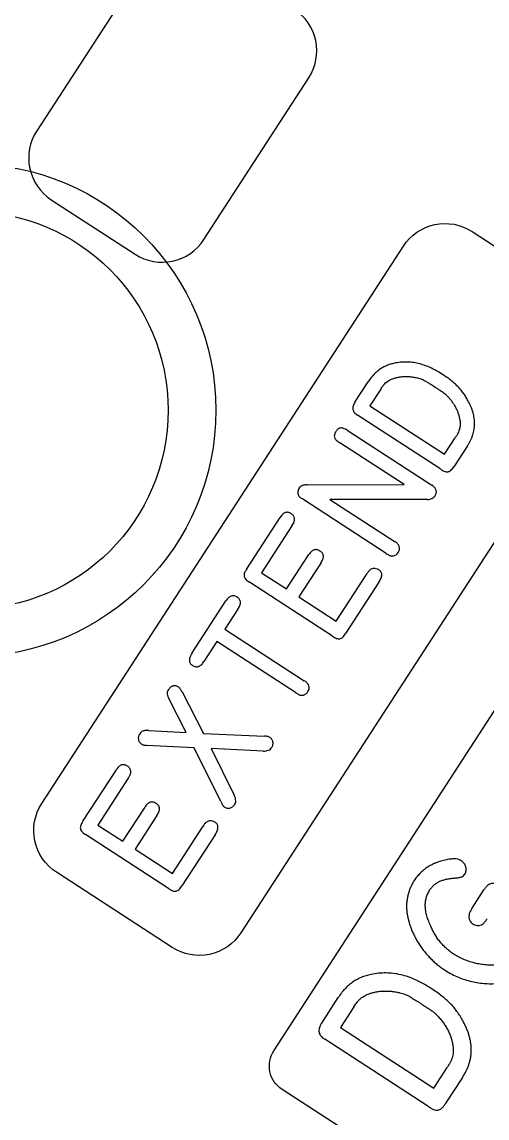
# Model space of a CAD drawing. Header units: millimetres. Extents: x -219 to 14, y 168 to 388.
# Drawn here: x -126.39 to -111.52, y 244.24 to 279.26 of the extents above; entities that cross this region are included whole.
import ezdxf

# ---------------------------------------------------------------- set-up
doc = ezdxf.new("R2010")
doc.units = ezdxf.units.MM
doc.layers.get('0').update_dxf_attribs({"linetype": 'CONTINUOUS'})

msp = doc.modelspace()

# ---------------------------------------------------------------- linework, layer by layer
for p, q in [((-115.744, 267.115), (-115.32, 267.767)), ((-114.92, 267.529), (-115.265, 266.998)), ((-115.265, 266.998), (-112.879, 265.449)), ((-113.029, 264.991), (-115.663, 266.7)), ((-115.992, 266.217), (-113.282, 264.456)), ((-112.879, 265.449), (-112.538, 265.975)), ((-114.174, 264.481), (-116.228, 265.814)), ((-112.147, 265.721), (-112.583, 265.048)), ((-117.269, 264.471), (-114.174, 264.481)), ((-114.743, 262.281), (-117.41, 264.012)), ((-113.44, 264.004), (-116.547, 264.008)), ((-116.547, 264.008), (-114.46, 262.653)), ((-119.204, 261.787), (-118.135, 263.432)), ((-117.757, 263.16), (-118.727, 261.665)), ((-117.928, 261.146), (-117.218, 262.241)), ((-118.727, 261.665), (-117.928, 261.146)), ((-116.839, 261.968), (-117.537, 260.892)), ((-116.342, 260.116), (-115.356, 261.634)), ((-116.464, 259.639), (-119.118, 261.362)), ((-114.98, 261.357), (-116.043, 259.72)), ((-120.947, 259.102), (-119.868, 260.763)), ((-117.537, 260.892), (-116.342, 260.116)), ((-119.486, 260.496), (-119.901, 259.858)), ((-119.901, 259.858), (-117.365, 258.212)), ((-120.155, 259.467), (-120.571, 258.823)), ((-117.643, 257.836), (-120.155, 259.467)), ((-121.27, 257.858), (-120.591, 256.53)), ((-121.145, 256.559), (-121.702, 257.664)), ((-122.333, 256.619), (-121.145, 256.559)), ((-120.591, 256.53), (-118.638, 256.439)), ((-120.888, 256.073), (-122.407, 256.147)), ((-120.036, 254.35), (-120.888, 256.073)), ((-118.68, 255.966), (-120.346, 256.046)), ((-120.346, 256.046), (-119.602, 254.555)), ((-124.441, 253.722), (-123.372, 255.367)), ((-122.994, 255.094), (-123.964, 253.6)), ((-123.165, 253.081), (-122.455, 254.175)), ((-123.964, 253.6), (-123.165, 253.081)), ((-122.076, 253.903), (-122.774, 252.827)), ((-121.701, 251.574), (-124.355, 253.296)), ((-121.579, 252.051), (-120.593, 253.569)), ((-120.217, 253.291), (-121.28, 251.655)), ((-122.774, 252.827), (-121.579, 252.051)), ((-111.993, 250.95), (-111.619, 251.526)), ((-116.807, 247.275), (-116.276, 248.09)), ((-115.776, 247.792), (-116.207, 247.129)), ((-116.207, 247.129), (-113.225, 245.193)), ((-113.413, 244.62), (-116.705, 246.756)), ((-113.225, 245.193), (-112.799, 245.849)), ((-112.31, 245.532), (-112.855, 244.692))]:
    msp.add_line(p, q)
for points in [[(-117.221, 277.471, 0.414214), (-117.687, 279.667), (-120.371, 281.409, 0.414214), (-122.567, 280.943), (-125.92, 275.779, 0.414214), (-125.453, 273.583), (-122.769, 271.84, 0.414214), (-120.574, 272.307)], [(-107.829, 267.965), (-119.392, 250.156, -0.414214), (-121.588, 249.689), (-125.291, 252.093, -0.414214), (-125.758, 254.289), (-114.194, 272.099, -0.414214), (-111.998, 272.566), (-108.295, 270.161, -0.414214)], [(-118.338, 246.385), (-106.151, 265.153, -0.414214), (-103.955, 265.62), (-99.744, 262.886, -0.148277), (-99.15, 262.182), (-94.09, 250.415, -0.250548), (-94.217, 248.923), (-99.075, 241.441, 0.414214), (-98.608, 239.245), (-89.116, 233.082, -0.414214), (-88.649, 230.886), (-90.763, 227.63, -0.414214), (-92.959, 227.164), (-96.419, 229.41, 0.414214), (-98.615, 228.943), (-100.108, 226.644, -0.414214), (-102.304, 226.178), (-116.721, 235.539, -0.414214), (-117.188, 237.735), (-114.927, 241.217, 0.414214), (-115.394, 243.413), (-118.076, 245.155, -0.414214)]]:
    msp.add_lwpolyline(points, format="xyb", close=True)
for radius in [7.874, 6.35]:
    msp.add_circle((-128.064, 266.854), radius)
for points, knots in [([(-114.481, 268.357), (-114.525, 268.347), (-114.611, 268.327), (-114.734, 268.281), (-114.85, 268.225), (-114.959, 268.157), (-115.06, 268.076), (-115.155, 267.985), (-115.243, 267.882), (-115.294, 267.806), (-115.32, 267.767)], [0, 0, 0, 0, 0.127204, 0.250621, 0.372465, 0.493612, 0.615913, 0.73974, 0.867629, 1, 1, 1, 1]), ([(-112.944, 267.997), (-113.01, 268.038), (-113.139, 268.119), (-113.336, 268.218), (-113.528, 268.297), (-113.718, 268.352), (-113.908, 268.386), (-114.098, 268.398), (-114.29, 268.391), (-114.417, 268.369), (-114.481, 268.357)], [0, 0, 0, 0, 0.1442544, 0.2801251, 0.4074209, 0.5284176, 0.6453995, 0.7620539, 0.8799686, 1, 1, 1, 1]), ([(-112.135, 267.17), (-112.158, 267.212), (-112.203, 267.295), (-112.283, 267.41), (-112.366, 267.518), (-112.457, 267.618), (-112.559, 267.713), (-112.674, 267.808), (-112.803, 267.904), (-112.896, 267.965), (-112.944, 267.997)], [0, 0, 0, 0, 0.122914, 0.242317, 0.358055, 0.47114, 0.588028, 0.715081, 0.852054, 1, 1, 1, 1]), ([(-114.92, 267.529), (-114.909, 267.546), (-114.887, 267.579), (-114.854, 267.625), (-114.824, 267.665), (-114.786, 267.71), (-114.734, 267.758), (-114.685, 267.787), (-114.661, 267.801)], [0, 0, 0, 0, 0.1651986, 0.3119567, 0.4439206, 0.5591868, 0.7751641, 1, 1, 1, 1]), ([(-114.661, 267.801), (-114.634, 267.816), (-114.578, 267.847), (-114.485, 267.881), (-114.385, 267.907), (-114.279, 267.924), (-114.167, 267.933), (-114.054, 267.933), (-113.94, 267.924), (-113.864, 267.911), (-113.826, 267.905)], [0, 0, 0, 0, 0.108815, 0.223046, 0.34223, 0.469524, 0.599834, 0.731986, 0.864687, 1, 1, 1, 1]), ([(-113.826, 267.905), (-113.8, 267.9), (-113.749, 267.89), (-113.675, 267.871), (-113.607, 267.846), (-113.553, 267.823), (-113.509, 267.799), (-113.47, 267.776), (-113.425, 267.75), (-113.374, 267.719), (-113.316, 267.682), (-113.252, 267.642), (-113.182, 267.596), (-113.133, 267.563), (-113.107, 267.546)], [0, 0, 0, 0, 0.099127, 0.19298, 0.281431, 0.365528, 0.411289, 0.466072, 0.530971, 0.604942, 0.689021, 0.783229, 0.886548, 1, 1, 1, 1]), ([(-113.107, 267.546), (-113.083, 267.53), (-113.038, 267.501), (-112.977, 267.463), (-112.93, 267.43), (-112.883, 267.396), (-112.831, 267.352), (-112.796, 267.312), (-112.776, 267.291)], [0, 0, 0, 0, 0.2075486, 0.379853, 0.5169693, 0.6189549, 0.7967349, 1, 1, 1, 1]), ([(-112.776, 267.291), (-112.751, 267.264), (-112.699, 267.208), (-112.631, 267.119), (-112.569, 267.026), (-112.516, 266.93), (-112.469, 266.832), (-112.434, 266.732), (-112.405, 266.631), (-112.394, 266.563), (-112.388, 266.529)], [0, 0, 0, 0, 0.131075, 0.26014, 0.387905, 0.515103, 0.639871, 0.761925, 0.881719, 1, 1, 1, 1]), ([(-115.744, 267.115), (-115.757, 267.094), (-115.782, 267.055), (-115.807, 266.994), (-115.818, 266.936), (-115.816, 266.88), (-115.797, 266.828), (-115.765, 266.781), (-115.72, 266.737), (-115.683, 266.712), (-115.663, 266.7)], [0, 0, 0, 0, 0.151334, 0.282226, 0.399665, 0.509459, 0.617605, 0.730437, 0.856419, 1, 1, 1, 1]), ([(-112.147, 265.721), (-112.129, 265.749), (-112.094, 265.805), (-112.048, 265.89), (-112.009, 265.977), (-111.977, 266.064), (-111.951, 266.152), (-111.933, 266.24), (-111.923, 266.328), (-111.917, 266.417), (-111.92, 266.507), (-111.93, 266.598), (-111.947, 266.691), (-111.97, 266.784), (-112, 266.88), (-112.039, 266.976), (-112.083, 267.073), (-112.117, 267.137), (-112.135, 267.17)], [0, 0, 0, 0, 0.065047, 0.1284, 0.190142, 0.250489, 0.309724, 0.368336, 0.425999, 0.483993, 0.542459, 0.601781, 0.662713, 0.725549, 0.790554, 0.857656, 0.927408, 1, 1, 1, 1]), ([(-115.992, 266.217), (-116.011, 266.229), (-116.048, 266.252), (-116.103, 266.275), (-116.155, 266.289), (-116.203, 266.29), (-116.248, 266.278), (-116.288, 266.256), (-116.325, 266.221), (-116.343, 266.192), (-116.353, 266.177)], [0, 0, 0, 0, 0.16208, 0.304988, 0.429155, 0.54241, 0.64608, 0.754429, 0.869073, 1, 1, 1, 1]), ([(-112.388, 266.529), (-112.385, 266.506), (-112.379, 266.46), (-112.378, 266.391), (-112.384, 266.324), (-112.398, 266.258), (-112.421, 266.192), (-112.451, 266.122), (-112.49, 266.048), (-112.522, 266), (-112.538, 265.975)], [0, 0, 0, 0, 0.120601, 0.235977, 0.349246, 0.461121, 0.577541, 0.705856, 0.846933, 1, 1, 1, 1]), ([(-116.353, 266.177), (-116.363, 266.16), (-116.383, 266.129), (-116.4, 266.079), (-116.406, 266.032), (-116.397, 265.986), (-116.375, 265.942), (-116.339, 265.898), (-116.289, 265.855), (-116.25, 265.828), (-116.228, 265.814)], [0, 0, 0, 0, 0.130999, 0.246717, 0.350533, 0.449564, 0.555403, 0.679484, 0.826682, 1, 1, 1, 1]), ([(-113.029, 264.991), (-113.005, 264.973), (-112.96, 264.941), (-112.892, 264.907), (-112.83, 264.888), (-112.774, 264.884), (-112.722, 264.901), (-112.673, 264.935), (-112.625, 264.985), (-112.598, 265.026), (-112.583, 265.048)], [0, 0, 0, 0, 0.167025, 0.308373, 0.424684, 0.522532, 0.61785, 0.724419, 0.850374, 1, 1, 1, 1]), ([(-117.269, 264.471), (-117.286, 264.47), (-117.319, 264.469), (-117.364, 264.463), (-117.404, 264.455), (-117.448, 264.439), (-117.497, 264.41), (-117.523, 264.373), (-117.536, 264.355)], [0, 0, 0, 0, 0.169217, 0.3203, 0.451757, 0.567066, 0.78044, 1, 1, 1, 1]), ([(-113.183, 264.125), (-113.174, 264.14), (-113.158, 264.168), (-113.143, 264.213), (-113.139, 264.257), (-113.147, 264.3), (-113.165, 264.342), (-113.195, 264.382), (-113.234, 264.422), (-113.265, 264.444), (-113.282, 264.456)], [0, 0, 0, 0, 0.129823, 0.246796, 0.357906, 0.465733, 0.578613, 0.704189, 0.842964, 1, 1, 1, 1]), ([(-117.536, 264.355), (-117.547, 264.335), (-117.569, 264.295), (-117.575, 264.226), (-117.568, 264.16), (-117.545, 264.123), (-117.533, 264.106)], [0, 0, 0, 0, 0.257226, 0.515442, 0.763924, 1, 1, 1, 1]), ([(-117.533, 264.106), (-117.528, 264.099), (-117.516, 264.086), (-117.492, 264.066), (-117.456, 264.043), (-117.427, 264.024), (-117.41, 264.012)], [0, 0, 0, 0, 0.164011, 0.339607, 0.5985, 1, 1, 1, 1]), ([(-113.44, 264.004), (-113.411, 264.005), (-113.357, 264.008), (-113.284, 264.032), (-113.223, 264.069), (-113.196, 264.107), (-113.183, 264.125)], [0, 0, 0, 0, 0.290623, 0.542214, 0.774801, 1, 1, 1, 1]), ([(-117.785, 263.55), (-117.8, 263.559), (-117.83, 263.578), (-117.878, 263.593), (-117.925, 263.597), (-117.97, 263.587), (-118.015, 263.566), (-118.057, 263.532), (-118.099, 263.488), (-118.122, 263.452), (-118.135, 263.432)], [0, 0, 0, 0, 0.129754, 0.244204, 0.352358, 0.457624, 0.571353, 0.69607, 0.837509, 1, 1, 1, 1]), ([(-117.757, 263.16), (-117.743, 263.18), (-117.717, 263.219), (-117.691, 263.28), (-117.676, 263.336), (-117.673, 263.388), (-117.682, 263.436), (-117.705, 263.48), (-117.739, 263.519), (-117.769, 263.539), (-117.785, 263.55)], [0, 0, 0, 0, 0.165475, 0.309871, 0.436909, 0.551529, 0.656124, 0.761672, 0.873792, 1, 1, 1, 1]), ([(-116.862, 262.355), (-116.878, 262.365), (-116.908, 262.384), (-116.957, 262.4), (-117.005, 262.404), (-117.052, 262.396), (-117.097, 262.374), (-117.14, 262.341), (-117.182, 262.296), (-117.205, 262.26), (-117.218, 262.241)], [0, 0, 0, 0, 0.131762, 0.248301, 0.356631, 0.464506, 0.57666, 0.700281, 0.839761, 1, 1, 1, 1]), ([(-116.839, 261.968), (-116.825, 261.989), (-116.799, 262.029), (-116.772, 262.089), (-116.756, 262.145), (-116.751, 262.196), (-116.761, 262.244), (-116.782, 262.288), (-116.816, 262.326), (-116.846, 262.345), (-116.862, 262.355)], [0, 0, 0, 0, 0.1685109, 0.3150534, 0.4420722, 0.5553611, 0.6604088, 0.7648302, 0.8751713, 1, 1, 1, 1]), ([(-114.362, 262.308), (-114.353, 262.324), (-114.337, 262.353), (-114.321, 262.401), (-114.318, 262.447), (-114.324, 262.492), (-114.343, 262.535), (-114.371, 262.577), (-114.411, 262.617), (-114.443, 262.641), (-114.46, 262.653)], [0, 0, 0, 0, 0.13213, 0.251966, 0.362464, 0.472906, 0.585187, 0.708511, 0.845513, 1, 1, 1, 1]), ([(-114.743, 262.281), (-114.722, 262.268), (-114.688, 262.246), (-114.642, 262.219), (-114.605, 262.204), (-114.582, 262.199), (-114.572, 262.197)], [0, 0, 0, 0, 0.379232, 0.640476, 0.832404, 1, 1, 1, 1]), ([(-114.572, 262.197), (-114.551, 262.197), (-114.511, 262.199), (-114.454, 262.22), (-114.402, 262.257), (-114.376, 262.291), (-114.362, 262.308)], [0, 0, 0, 0, 0.247683, 0.484068, 0.729372, 1, 1, 1, 1]), ([(-119.204, 261.787), (-119.219, 261.764), (-119.246, 261.722), (-119.275, 261.659), (-119.289, 261.601), (-119.288, 261.546), (-119.268, 261.495), (-119.232, 261.448), (-119.182, 261.402), (-119.14, 261.376), (-119.118, 261.362)], [0, 0, 0, 0, 0.158509, 0.290837, 0.404817, 0.504314, 0.603454, 0.715941, 0.846957, 1, 1, 1, 1]), ([(-115.258, 261.753), (-115.266, 261.748), (-115.282, 261.737), (-115.303, 261.713), (-115.327, 261.678), (-115.345, 261.651), (-115.356, 261.634)], [0, 0, 0, 0, 0.185114, 0.367125, 0.615123, 1, 1, 1, 1]), ([(-114.991, 261.763), (-115.014, 261.774), (-115.057, 261.796), (-115.129, 261.805), (-115.198, 261.792), (-115.238, 261.766), (-115.258, 261.753)], [0, 0, 0, 0, 0.269511, 0.509617, 0.744319, 1, 1, 1, 1]), ([(-114.98, 261.357), (-114.965, 261.379), (-114.938, 261.422), (-114.908, 261.486), (-114.889, 261.545), (-114.884, 261.6), (-114.891, 261.65), (-114.911, 261.694), (-114.945, 261.734), (-114.975, 261.753), (-114.991, 261.763)], [0, 0, 0, 0, 0.17315, 0.32387, 0.453868, 0.569336, 0.672569, 0.774373, 0.880492, 1, 1, 1, 1]), ([(-119.505, 260.88), (-119.521, 260.889), (-119.552, 260.908), (-119.602, 260.921), (-119.651, 260.926), (-119.698, 260.916), (-119.744, 260.895), (-119.788, 260.862), (-119.83, 260.818), (-119.855, 260.782), (-119.868, 260.763)], [0, 0, 0, 0, 0.130829, 0.247349, 0.357249, 0.465448, 0.577582, 0.702496, 0.841047, 1, 1, 1, 1]), ([(-119.486, 260.496), (-119.473, 260.517), (-119.448, 260.555), (-119.422, 260.615), (-119.406, 260.67), (-119.402, 260.721), (-119.41, 260.769), (-119.431, 260.811), (-119.462, 260.85), (-119.49, 260.869), (-119.505, 260.88)], [0, 0, 0, 0, 0.168067, 0.313873, 0.443459, 0.557405, 0.664641, 0.767971, 0.878026, 1, 1, 1, 1]), ([(-116.464, 259.639), (-116.442, 259.624), (-116.401, 259.594), (-116.338, 259.565), (-116.28, 259.549), (-116.226, 259.551), (-116.175, 259.57), (-116.128, 259.606), (-116.083, 259.657), (-116.057, 259.698), (-116.043, 259.72)], [0, 0, 0, 0, 0.158944, 0.291446, 0.404705, 0.504515, 0.603966, 0.715313, 0.846477, 1, 1, 1, 1]), ([(-120.947, 259.102), (-120.962, 259.08), (-120.988, 259.038), (-121.016, 258.975), (-121.034, 258.917), (-121.04, 258.864), (-121.032, 258.815), (-121.014, 258.771), (-120.981, 258.733), (-120.953, 258.713), (-120.938, 258.703)], [0, 0, 0, 0, 0.174047, 0.323777, 0.455577, 0.569309, 0.675346, 0.776885, 0.882429, 1, 1, 1, 1]), ([(-120.938, 258.703), (-120.922, 258.693), (-120.891, 258.675), (-120.841, 258.661), (-120.792, 258.656), (-120.744, 258.668), (-120.697, 258.688), (-120.653, 258.723), (-120.61, 258.768), (-120.585, 258.804), (-120.571, 258.823)], [0, 0, 0, 0, 0.1293666, 0.2445831, 0.3532548, 0.4615568, 0.5750188, 0.7002888, 0.84096, 1, 1, 1, 1]), ([(-117.238, 258.102), (-117.244, 258.11), (-117.256, 258.127), (-117.28, 258.153), (-117.317, 258.181), (-117.347, 258.2), (-117.365, 258.212)], [0, 0, 0, 0, 0.180688, 0.369676, 0.62249, 1, 1, 1, 1]), ([(-121.71, 257.927), (-121.721, 257.908), (-121.743, 257.874), (-121.751, 257.821), (-121.745, 257.78), (-121.737, 257.745), (-121.721, 257.706), (-121.709, 257.679), (-121.702, 257.664)], [0, 0, 0, 0, 0.230734, 0.437751, 0.548658, 0.677892, 0.827573, 1, 1, 1, 1]), ([(-121.391, 258.017), (-121.405, 258.025), (-121.433, 258.039), (-121.477, 258.053), (-121.522, 258.054), (-121.565, 258.045), (-121.607, 258.028), (-121.645, 258.002), (-121.68, 257.968), (-121.7, 257.941), (-121.71, 257.927)], [0, 0, 0, 0, 0.131284, 0.251503, 0.370497, 0.487692, 0.608438, 0.731169, 0.860354, 1, 1, 1, 1]), ([(-121.27, 257.858), (-121.28, 257.876), (-121.299, 257.911), (-121.33, 257.956), (-121.359, 257.993), (-121.381, 258.009), (-121.391, 258.017)], [0, 0, 0, 0, 0.316631, 0.586507, 0.815727, 1, 1, 1, 1]), ([(-117.643, 257.836), (-117.626, 257.825), (-117.598, 257.806), (-117.562, 257.783), (-117.535, 257.768), (-117.518, 257.76), (-117.51, 257.756)], [0, 0, 0, 0, 0.401467, 0.649783, 0.824414, 1, 1, 1, 1]), ([(-117.51, 257.756), (-117.499, 257.753), (-117.476, 257.746), (-117.44, 257.746), (-117.404, 257.75), (-117.368, 257.762), (-117.334, 257.779), (-117.303, 257.801), (-117.274, 257.827), (-117.259, 257.848), (-117.251, 257.859)], [0, 0, 0, 0, 0.120075, 0.238469, 0.3575, 0.484643, 0.612941, 0.740114, 0.867525, 1, 1, 1, 1]), ([(-117.251, 257.859), (-117.24, 257.879), (-117.218, 257.918), (-117.206, 257.981), (-117.211, 258.044), (-117.229, 258.082), (-117.238, 258.102)], [0, 0, 0, 0, 0.271625, 0.513707, 0.751405, 1, 1, 1, 1]), ([(-122.625, 256.518), (-122.633, 256.503), (-122.65, 256.475), (-122.665, 256.43), (-122.673, 256.384), (-122.67, 256.34), (-122.66, 256.297), (-122.641, 256.257), (-122.611, 256.222), (-122.587, 256.203), (-122.575, 256.193)], [0, 0, 0, 0, 0.13722, 0.266636, 0.389107, 0.511085, 0.631612, 0.749269, 0.871246, 1, 1, 1, 1]), ([(-122.333, 256.619), (-122.353, 256.62), (-122.39, 256.622), (-122.441, 256.62), (-122.485, 256.616), (-122.533, 256.603), (-122.585, 256.574), (-122.611, 256.537), (-122.625, 256.518)], [0, 0, 0, 0, 0.180255, 0.33883, 0.472378, 0.586066, 0.7879, 1, 1, 1, 1]), ([(-118.465, 256.401), (-118.476, 256.408), (-118.497, 256.422), (-118.536, 256.433), (-118.583, 256.439), (-118.618, 256.439), (-118.638, 256.439)], [0, 0, 0, 0, 0.214616, 0.418056, 0.664725, 1, 1, 1, 1]), ([(-118.407, 256.08), (-118.398, 256.094), (-118.382, 256.122), (-118.367, 256.166), (-118.361, 256.211), (-118.364, 256.255), (-118.376, 256.298), (-118.396, 256.337), (-118.426, 256.373), (-118.452, 256.391), (-118.465, 256.401)], [0, 0, 0, 0, 0.137116, 0.262091, 0.383356, 0.503437, 0.622509, 0.740885, 0.864912, 1, 1, 1, 1]), ([(-122.575, 256.193), (-122.565, 256.187), (-122.543, 256.173), (-122.504, 256.159), (-122.458, 256.151), (-122.425, 256.148), (-122.407, 256.147)], [0, 0, 0, 0, 0.205533, 0.439877, 0.70157, 1, 1, 1, 1]), ([(-118.68, 255.966), (-118.648, 255.966), (-118.589, 255.967), (-118.51, 255.988), (-118.446, 256.024), (-118.42, 256.061), (-118.407, 256.08)], [0, 0, 0, 0, 0.306006, 0.564575, 0.787037, 1, 1, 1, 1]), ([(-123.022, 255.484), (-123.037, 255.494), (-123.067, 255.512), (-123.115, 255.527), (-123.161, 255.531), (-123.207, 255.522), (-123.252, 255.501), (-123.294, 255.466), (-123.336, 255.422), (-123.359, 255.386), (-123.372, 255.367)], [0, 0, 0, 0, 0.129754, 0.244204, 0.352358, 0.457624, 0.571353, 0.69607, 0.837509, 1, 1, 1, 1]), ([(-122.994, 255.094), (-122.98, 255.115), (-122.954, 255.154), (-122.928, 255.214), (-122.913, 255.27), (-122.91, 255.323), (-122.919, 255.371), (-122.942, 255.414), (-122.976, 255.454), (-123.006, 255.474), (-123.022, 255.484)], [0, 0, 0, 0, 0.1654754, 0.3098713, 0.4369092, 0.5515287, 0.6561244, 0.7616721, 0.8737916, 1, 1, 1, 1]), ([(-122.099, 254.29), (-122.115, 254.3), (-122.145, 254.319), (-122.194, 254.335), (-122.242, 254.339), (-122.289, 254.33), (-122.334, 254.308), (-122.377, 254.275), (-122.419, 254.231), (-122.442, 254.195), (-122.455, 254.175)], [0, 0, 0, 0, 0.1317618, 0.2483014, 0.3566308, 0.4645062, 0.5766597, 0.7002815, 0.8397611, 1, 1, 1, 1]), ([(-122.076, 253.903), (-122.062, 253.924), (-122.036, 253.963), (-122.009, 254.023), (-121.993, 254.079), (-121.988, 254.131), (-121.998, 254.179), (-122.019, 254.222), (-122.053, 254.26), (-122.083, 254.279), (-122.099, 254.29)], [0, 0, 0, 0, 0.168511, 0.315053, 0.442072, 0.555361, 0.660409, 0.76483, 0.875171, 1, 1, 1, 1]), ([(-120.036, 254.35), (-120.028, 254.335), (-120.014, 254.309), (-119.996, 254.272), (-119.979, 254.245), (-119.963, 254.218), (-119.94, 254.193), (-119.918, 254.178), (-119.907, 254.17)], [0, 0, 0, 0, 0.221989, 0.402322, 0.544812, 0.649676, 0.820225, 1, 1, 1, 1]), ([(-119.597, 254.247), (-119.584, 254.267), (-119.559, 254.307), (-119.552, 254.384), (-119.565, 254.468), (-119.589, 254.525), (-119.602, 254.555)], [0, 0, 0, 0, 0.214075, 0.436481, 0.693523, 1, 1, 1, 1]), ([(-119.907, 254.17), (-119.893, 254.163), (-119.867, 254.148), (-119.824, 254.137), (-119.782, 254.134), (-119.739, 254.141), (-119.698, 254.156), (-119.659, 254.178), (-119.625, 254.21), (-119.606, 254.234), (-119.597, 254.247)], [0, 0, 0, 0, 0.1300428, 0.2512587, 0.3701206, 0.4911164, 0.6148785, 0.7387913, 0.8653646, 1, 1, 1, 1]), ([(-124.441, 253.722), (-124.456, 253.699), (-124.483, 253.657), (-124.512, 253.593), (-124.526, 253.535), (-124.525, 253.481), (-124.505, 253.43), (-124.469, 253.383), (-124.419, 253.337), (-124.377, 253.311), (-124.355, 253.296)], [0, 0, 0, 0, 0.158509, 0.290837, 0.404817, 0.504314, 0.603454, 0.715941, 0.846957, 1, 1, 1, 1]), ([(-120.495, 253.688), (-120.503, 253.682), (-120.519, 253.672), (-120.54, 253.648), (-120.564, 253.613), (-120.582, 253.585), (-120.593, 253.569)], [0, 0, 0, 0, 0.185114, 0.367125, 0.615123, 1, 1, 1, 1]), ([(-120.228, 253.697), (-120.251, 253.709), (-120.294, 253.73), (-120.365, 253.74), (-120.435, 253.726), (-120.475, 253.701), (-120.495, 253.688)], [0, 0, 0, 0, 0.269511, 0.509617, 0.744319, 1, 1, 1, 1]), ([(-120.217, 253.291), (-120.202, 253.314), (-120.175, 253.356), (-120.144, 253.421), (-120.126, 253.48), (-120.121, 253.534), (-120.128, 253.584), (-120.148, 253.629), (-120.182, 253.668), (-120.212, 253.687), (-120.228, 253.697)], [0, 0, 0, 0, 0.1731502, 0.3238704, 0.4538684, 0.569336, 0.6725686, 0.7743729, 0.8804916, 1, 1, 1, 1]), ([(-112.777, 252.501), (-112.835, 252.488), (-112.95, 252.463), (-113.115, 252.409), (-113.267, 252.343), (-113.409, 252.267), (-113.537, 252.174), (-113.654, 252.071), (-113.761, 251.956), (-113.82, 251.87), (-113.85, 251.827)], [0, 0, 0, 0, 0.13864, 0.270197, 0.396837, 0.520113, 0.640282, 0.759668, 0.879385, 1, 1, 1, 1]), ([(-112.344, 252.46), (-112.369, 252.474), (-112.421, 252.504), (-112.498, 252.517), (-112.567, 252.521), (-112.629, 252.518), (-112.7, 252.512), (-112.75, 252.505), (-112.777, 252.501)], [0, 0, 0, 0, 0.192743, 0.4011, 0.521085, 0.658775, 0.819953, 1, 1, 1, 1]), ([(-112.227, 252.036), (-112.218, 252.053), (-112.2, 252.087), (-112.187, 252.144), (-112.187, 252.203), (-112.199, 252.262), (-112.219, 252.32), (-112.252, 252.373), (-112.292, 252.422), (-112.327, 252.447), (-112.344, 252.46)], [0, 0, 0, 0, 0.1200362, 0.237513, 0.3558301, 0.4819038, 0.6121928, 0.7374603, 0.8657116, 1, 1, 1, 1]), ([(-113.85, 251.827), (-113.871, 251.793), (-113.912, 251.726), (-113.964, 251.619), (-114.008, 251.506), (-114.043, 251.389), (-114.07, 251.271), (-114.089, 251.152), (-114.097, 251.034), (-114.095, 250.956), (-114.094, 250.917)], [0, 0, 0, 0, 0.123466, 0.247726, 0.373733, 0.502061, 0.629989, 0.754799, 0.877733, 1, 1, 1, 1]), ([(-113.35, 251.527), (-113.33, 251.555), (-113.292, 251.611), (-113.22, 251.683), (-113.141, 251.746), (-113.049, 251.797), (-112.947, 251.838), (-112.831, 251.87), (-112.702, 251.895), (-112.61, 251.902), (-112.563, 251.906)], [0, 0, 0, 0, 0.113034, 0.223454, 0.334425, 0.446464, 0.566353, 0.698289, 0.841935, 1, 1, 1, 1]), ([(-112.563, 251.906), (-112.538, 251.908), (-112.493, 251.912), (-112.431, 251.921), (-112.379, 251.93), (-112.326, 251.947), (-112.269, 251.977), (-112.241, 252.016), (-112.227, 252.036)], [0, 0, 0, 0, 0.194971, 0.365719, 0.503177, 0.616054, 0.809501, 1, 1, 1, 1]), ([(-121.701, 251.574), (-121.679, 251.558), (-121.638, 251.529), (-121.575, 251.5), (-121.517, 251.484), (-121.463, 251.485), (-121.412, 251.505), (-121.365, 251.541), (-121.32, 251.592), (-121.294, 251.633), (-121.28, 251.655)], [0, 0, 0, 0, 0.158944, 0.291446, 0.404705, 0.504515, 0.603966, 0.715313, 0.846477, 1, 1, 1, 1]), ([(-113.317, 250.371), (-113.343, 250.427), (-113.393, 250.534), (-113.447, 250.696), (-113.483, 250.851), (-113.498, 251), (-113.492, 251.143), (-113.466, 251.279), (-113.42, 251.408), (-113.373, 251.487), (-113.35, 251.527)], [0, 0, 0, 0, 0.151677, 0.29208, 0.422576, 0.544866, 0.661738, 0.774135, 0.88625, 1, 1, 1, 1]), ([(-111.079, 251.631), (-111.108, 251.649), (-111.161, 251.683), (-111.241, 251.721), (-111.315, 251.739), (-111.384, 251.738), (-111.449, 251.715), (-111.509, 251.67), (-111.568, 251.607), (-111.601, 251.554), (-111.619, 251.526)], [0, 0, 0, 0, 0.156685, 0.290563, 0.404675, 0.504289, 0.604164, 0.715892, 0.847189, 1, 1, 1, 1]), ([(-114.094, 250.917), (-114.088, 250.87), (-114.078, 250.775), (-114.051, 250.635), (-114.017, 250.496), (-113.973, 250.359), (-113.922, 250.223), (-113.861, 250.089), (-113.792, 249.957), (-113.714, 249.826), (-113.63, 249.699), (-113.539, 249.578), (-113.444, 249.462), (-113.343, 249.352), (-113.235, 249.248), (-113.123, 249.149), (-113.005, 249.056), (-112.922, 249), (-112.88, 248.971)], [0, 0, 0, 0, 0.059978, 0.120362, 0.180764, 0.241409, 0.302516, 0.364301, 0.427564, 0.491905, 0.556544, 0.620298, 0.683478, 0.746539, 0.809683, 0.872744, 0.936262, 1, 1, 1, 1]), ([(-111.993, 250.95), (-112.01, 250.924), (-112.039, 250.88), (-112.071, 250.822), (-112.09, 250.777), (-112.094, 250.75), (-112.096, 250.738)], [0, 0, 0, 0, 0.390474, 0.660083, 0.846264, 1, 1, 1, 1]), ([(-112.096, 250.738), (-112.1, 250.709), (-112.107, 250.652), (-112.085, 250.567), (-112.041, 250.493), (-111.997, 250.458), (-111.975, 250.441)], [0, 0, 0, 0, 0.256624, 0.508417, 0.75258, 1, 1, 1, 1]), ([(-111.975, 250.441), (-111.953, 250.429), (-111.91, 250.406), (-111.84, 250.392), (-111.77, 250.393), (-111.725, 250.408), (-111.702, 250.416)], [0, 0, 0, 0, 0.263007, 0.50693, 0.748806, 1, 1, 1, 1]), ([(-111.702, 250.416), (-111.687, 250.422), (-111.656, 250.435), (-111.623, 250.464), (-111.598, 250.495), (-111.574, 250.526), (-111.548, 250.565), (-111.529, 250.592), (-111.519, 250.607)], [0, 0, 0, 0, 0.182266, 0.368403, 0.483277, 0.627957, 0.7988, 1, 1, 1, 1]), ([(-112.573, 249.468), (-112.615, 249.497), (-112.698, 249.554), (-112.815, 249.65), (-112.923, 249.754), (-113.022, 249.867), (-113.113, 249.985), (-113.192, 250.109), (-113.262, 250.237), (-113.299, 250.326), (-113.317, 250.371)], [0, 0, 0, 0, 0.127898, 0.25386, 0.380528, 0.506848, 0.632481, 0.755751, 0.877863, 1, 1, 1, 1]), ([(-111.132, 249.137), (-111.194, 249.132), (-111.317, 249.121), (-111.504, 249.124), (-111.693, 249.144), (-111.882, 249.179), (-112.068, 249.231), (-112.246, 249.294), (-112.415, 249.373), (-112.521, 249.437), (-112.573, 249.468)], [0, 0, 0, 0, 0.122127, 0.246164, 0.371739, 0.500703, 0.629378, 0.754682, 0.877856, 1, 1, 1, 1]), ([(-115.227, 248.828), (-115.282, 248.815), (-115.39, 248.79), (-115.543, 248.733), (-115.689, 248.663), (-115.825, 248.578), (-115.952, 248.477), (-116.07, 248.363), (-116.18, 248.234), (-116.244, 248.139), (-116.276, 248.09)], [0, 0, 0, 0, 0.127204, 0.250621, 0.372465, 0.493612, 0.615913, 0.73974, 0.867629, 1, 1, 1, 1]), ([(-113.306, 248.377), (-113.389, 248.429), (-113.55, 248.53), (-113.796, 248.653), (-114.037, 248.752), (-114.274, 248.822), (-114.511, 248.864), (-114.749, 248.878), (-114.989, 248.87), (-115.147, 248.842), (-115.227, 248.828)], [0, 0, 0, 0, 0.144254, 0.280125, 0.407421, 0.528418, 0.6454, 0.762054, 0.879969, 1, 1, 1, 1]), ([(-112.88, 248.971), (-112.817, 248.933), (-112.691, 248.856), (-112.49, 248.76), (-112.282, 248.678), (-112.066, 248.614), (-111.846, 248.568), (-111.624, 248.538), (-111.402, 248.527), (-111.254, 248.535), (-111.18, 248.538)], [0, 0, 0, 0, 0.124378, 0.248448, 0.373554, 0.500054, 0.626424, 0.751212, 0.875218, 1, 1, 1, 1]), ([(-112.294, 247.344), (-112.323, 247.397), (-112.381, 247.5), (-112.48, 247.644), (-112.584, 247.779), (-112.697, 247.904), (-112.825, 248.023), (-112.968, 248.141), (-113.13, 248.261), (-113.246, 248.337), (-113.306, 248.377)], [0, 0, 0, 0, 0.122914, 0.242317, 0.358055, 0.47114, 0.588028, 0.715081, 0.852054, 1, 1, 1, 1]), ([(-115.776, 247.792), (-115.762, 247.814), (-115.735, 247.855), (-115.694, 247.912), (-115.656, 247.962), (-115.608, 248.018), (-115.543, 248.079), (-115.483, 248.115), (-115.452, 248.133)], [0, 0, 0, 0, 0.1651986, 0.3119567, 0.4439206, 0.5591868, 0.7751641, 1, 1, 1, 1]), ([(-115.452, 248.133), (-115.418, 248.152), (-115.348, 248.19), (-115.233, 248.232), (-115.108, 248.264), (-114.975, 248.287), (-114.836, 248.298), (-114.694, 248.297), (-114.551, 248.286), (-114.457, 248.27), (-114.409, 248.262)], [0, 0, 0, 0, 0.108815, 0.223046, 0.34223, 0.469524, 0.599834, 0.731986, 0.864687, 1, 1, 1, 1]), ([(-114.409, 248.262), (-114.376, 248.256), (-114.312, 248.243), (-114.22, 248.22), (-114.135, 248.189), (-114.068, 248.159), (-114.013, 248.13), (-113.964, 248.102), (-113.908, 248.069), (-113.844, 248.03), (-113.772, 247.984), (-113.691, 247.933), (-113.603, 247.876), (-113.542, 247.835), (-113.51, 247.814)], [0, 0, 0, 0, 0.099127, 0.19298, 0.281431, 0.365528, 0.411289, 0.466072, 0.530971, 0.604942, 0.689021, 0.783229, 0.886548, 1, 1, 1, 1]), ([(-113.51, 247.814), (-113.48, 247.794), (-113.424, 247.758), (-113.348, 247.71), (-113.289, 247.669), (-113.23, 247.626), (-113.166, 247.571), (-113.121, 247.522), (-113.097, 247.495)], [0, 0, 0, 0, 0.207549, 0.379853, 0.516969, 0.618955, 0.796735, 1, 1, 1, 1]), ([(-116.807, 247.275), (-116.823, 247.249), (-116.853, 247.199), (-116.885, 247.123), (-116.899, 247.051), (-116.896, 246.981), (-116.873, 246.916), (-116.833, 246.857), (-116.776, 246.802), (-116.73, 246.772), (-116.705, 246.756)], [0, 0, 0, 0, 0.151334, 0.282226, 0.399665, 0.509459, 0.617605, 0.730437, 0.856419, 1, 1, 1, 1]), ([(-113.097, 247.495), (-113.064, 247.461), (-113, 247.392), (-112.915, 247.28), (-112.838, 247.164), (-112.771, 247.044), (-112.713, 246.921), (-112.669, 246.796), (-112.632, 246.67), (-112.618, 246.585), (-112.612, 246.543)], [0, 0, 0, 0, 0.131075, 0.26014, 0.387905, 0.515103, 0.639871, 0.761925, 0.881719, 1, 1, 1, 1]), ([(-112.31, 245.532), (-112.287, 245.567), (-112.243, 245.637), (-112.186, 245.744), (-112.138, 245.853), (-112.098, 245.962), (-112.065, 246.071), (-112.043, 246.181), (-112.029, 246.292), (-112.023, 246.403), (-112.026, 246.516), (-112.039, 246.629), (-112.059, 246.745), (-112.089, 246.862), (-112.127, 246.981), (-112.174, 247.101), (-112.23, 247.223), (-112.273, 247.303), (-112.294, 247.344)], [0, 0, 0, 0, 0.0650469, 0.1283996, 0.1901417, 0.2504891, 0.3097236, 0.3683364, 0.4259991, 0.4839934, 0.5424595, 0.6017809, 0.6627135, 0.7255491, 0.790554, 0.857656, 0.9274075, 1, 1, 1, 1]), ([(-112.612, 246.543), (-112.608, 246.513), (-112.6, 246.456), (-112.599, 246.37), (-112.606, 246.286), (-112.624, 246.204), (-112.652, 246.121), (-112.691, 246.034), (-112.739, 245.942), (-112.778, 245.881), (-112.799, 245.849)], [0, 0, 0, 0, 0.120601, 0.235977, 0.349246, 0.461121, 0.577541, 0.705856, 0.846933, 1, 1, 1, 1]), ([(-113.413, 244.62), (-113.383, 244.598), (-113.326, 244.557), (-113.241, 244.515), (-113.164, 244.491), (-113.094, 244.486), (-113.029, 244.508), (-112.967, 244.55), (-112.908, 244.612), (-112.874, 244.664), (-112.855, 244.692)], [0, 0, 0, 0, 0.167025, 0.308373, 0.424684, 0.522532, 0.61785, 0.724419, 0.850374, 1, 1, 1, 1])]:
    msp.add_open_spline(points, degree=3, knots=knots)

doc.saveas('drawing.dxf')
